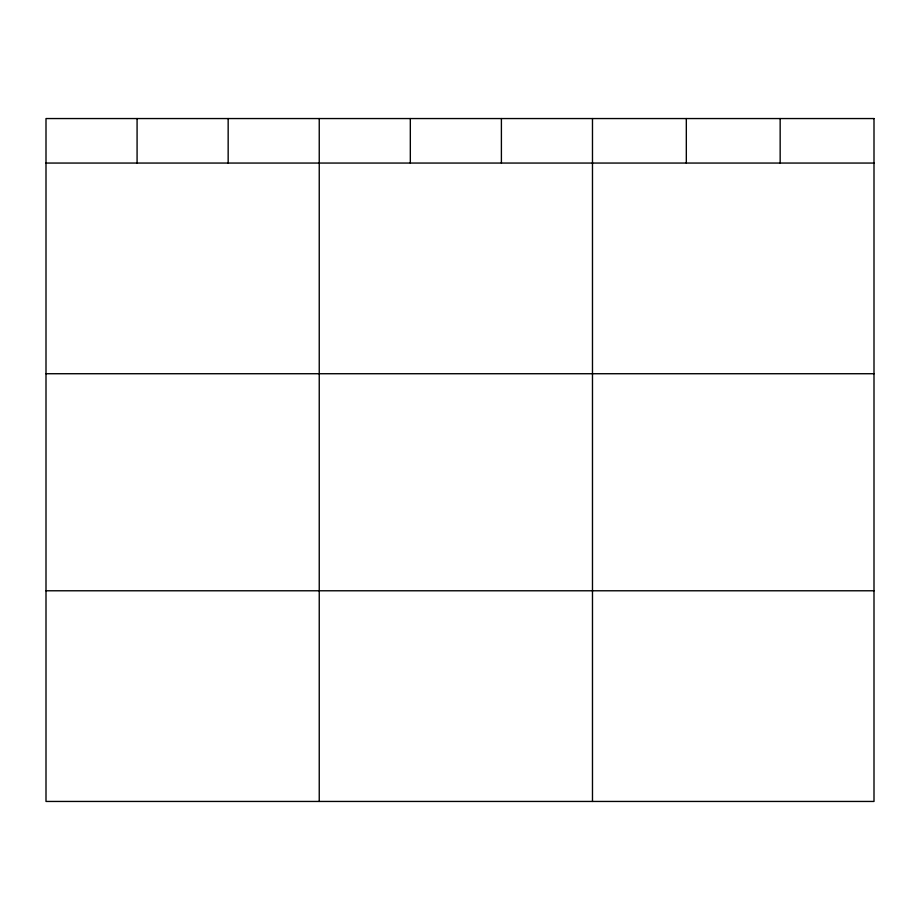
<?xml version="1.0" encoding="UTF-8"?>
<svg xmlns="http://www.w3.org/2000/svg" width="920" height="920" viewBox="0 0 920 920"><rect width="100%" height="100%" fill="white"/><g stroke="black" fill="none" stroke-linecap="round" stroke-linejoin="round"><path stroke-width="1.38" d="M46 163.058L874 163.058M46 373.727L874 373.727M46 590.778L874 590.778M780.16 118.553L780.16 163.058M686.32 118.553L686.32 163.058M592.48 118.553L592.48 801.446M501.4 118.553L501.4 163.058M410.32 118.553L410.32 163.058M319.24 118.553L319.24 801.446M228.16 118.553L228.16 163.058M137.08 118.553L137.08 163.058M874 118.553L46 118.553L46 801.446L874 801.446L874 118.553"/></g></svg>
